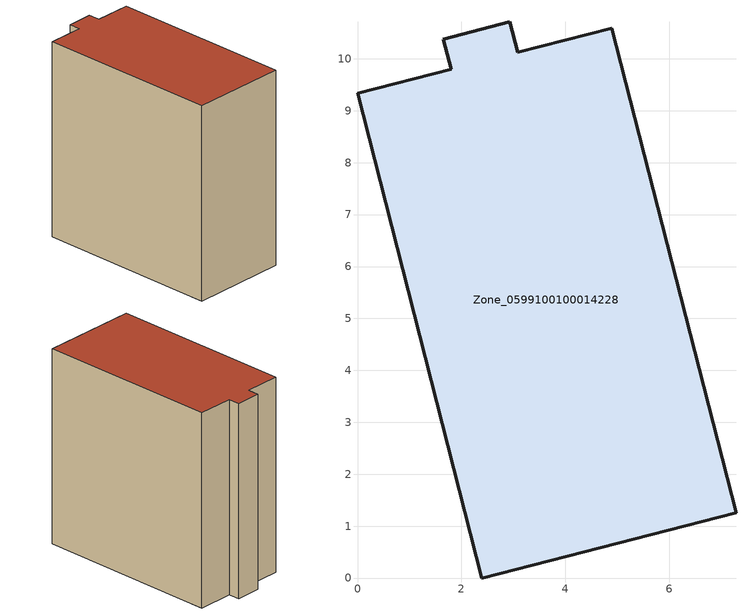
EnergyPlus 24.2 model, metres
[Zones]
Zone_0599100100014228
 floor ground (C_G): 7.29,1.26 2.39,0 0,9.34 1.8,9.8 1.66,10.37 2.94,10.71 3.09,10.13 4.9,10.59 z3.45
 wall outside (C_F): 3.09,10.13 2.94,10.71 1.66,10.37 1.8,9.8 0,9.34 2.39,0 7.29,1.26 4.9,10.59 3.09,10.13 z3.45:13.7
 roof outside (C_R): 7.29,1.26 4.9,10.59 3.09,10.13 2.94,10.71 1.66,10.37 1.8,9.8 0,9.34 2.39,0 z13.7
[BUILDING]
Pand.0599100100014228: North Axis=0; Terrain=City; Loads Convergence Tolerance Value=0.04; Temperature Convergence Tolerance Value=0.4; Solar Distribution=FullExterior; Maximum Number of Warmup Days=25; Minimum Number of Warmup Days=1
[Site:Location]
Rotterdam.The.Hague.AP_ZH_NLD Design_Conditions: Latitude=51.96; Longitude=4.45; Time Zone=1; Elevation=-4.5
[SITE:GROUNDTEMPERATURE:BUILDINGSURFACE]
18, 18, 18, 18, 18, 18, 18, 18, 18, 18, 18, 18
[MATERIAL] Thermal Absorptance=0.9; Solar Absorptance=0.7; Visible Absorptance=0.7
Name | Roughness | Thickness | Conductivity | Density | Specific Heat
G.TI.2015-2018 | MediumSmooth | 0.15 | 0.0428571 | 540 | 1210
F.TI.2015-2018 | Rough | 0.3 | 0.0666667 | 1920 | 840
R.TI.2015-2018 | MediumRough | 0.2 | 0.0333333 | 1500 | 1000
[CONSTRUCTION]
C_G: G.TI.2015-2018
C_F: F.TI.2015-2018
C_R: R.TI.2015-2018
[ZONE]
Zone_0599100100014228: Type=1; Multiplier=1; Ceiling Height=Autocalculate; Volume=Autocalculate; Floor Area=autocalculate; Part of Total Floor Area=Yes
[ZONEINFILTRATION:DESIGNFLOWRATE]
Infil_Zone_0599100100014228: Zone or ZoneList or Space or SpaceList=Zone_0599100100014228; Schedule=AlwaysOn; Design Flow Rate Calculation Method=Flow/Area; Flow Rate per Floor Area=0.0015; Constant Term Coefficient=1; Temperature Term Coefficient=0; Velocity Term Coefficient=0; Velocity Squared Term Coefficient=0
[HVACTEMPLATE:ZONE:IDEALLOADSAIRSYSTEM]
Zone_0599100100014228: Maximum Heating Supply Air Temperature=50; Minimum Cooling Supply Air Temperature=13; Maximum Heating Supply Air Humidity Ratio=0.0156; Minimum Cooling Supply Air Humidity Ratio=0.0077; Heating Limit=NoLimit; Cooling Limit=NoLimit; Dehumidification Control Type=ConstantSensibleHeatRatio; Cooling Sensible Heat Ratio=0.7; Dehumidification Setpoint=60; Humidification Control Type=None; Humidification Setpoint=30; Outdoor Air Method=None; Outdoor Air Flow Rate per Person=0.00944; Outdoor Air Flow Rate per Zone Floor Area=0; Outdoor Air Flow Rate per Zone=0; Demand Controlled Ventilation Type=None; Outdoor Air Economizer Type=NoEconomizer; Heat Recovery Type=None; Sensible Heat Recovery Effectiveness=0.7; Latent Heat Recovery Effectiveness=0.65
[ZONECONTROL:THERMOSTAT]
ThermostatControl_Zone_0599100100014228: Zone or ZoneList=Zone_0599100100014228; Control Type Schedule=DualSetpointControlType; Control 1=Thermostat_Zone_0599100100014228; Temperature Difference Between Cutout And Setpoint=0
[THERMOSTATSETPOINT:DUALSETPOINT]
Thermostat_Zone_0599100100014228: Heating Setpoint Temperature Schedule=HeatingSetpoint_Zone_0599100100014228; Cooling Setpoint Temperature Schedule=CoolingSetpoint_Zone_0599100100014228
[SCHEDULE:COMPACT]
HeatingSetpoint_Zone_0599100100014228: Through: 12/31, For: AllDays, Until: 24:00, 21
CoolingSetpoint_Zone_0599100100014228: Through: 12/31, For: AllDays, Until: 24:00, 24
DualSetpointControlType: Through: 12/31, For: AllDays, Until: 24:00, 4
AlwaysOn: Through: 12/31, For: AllDays, Until: 24:00, 1
